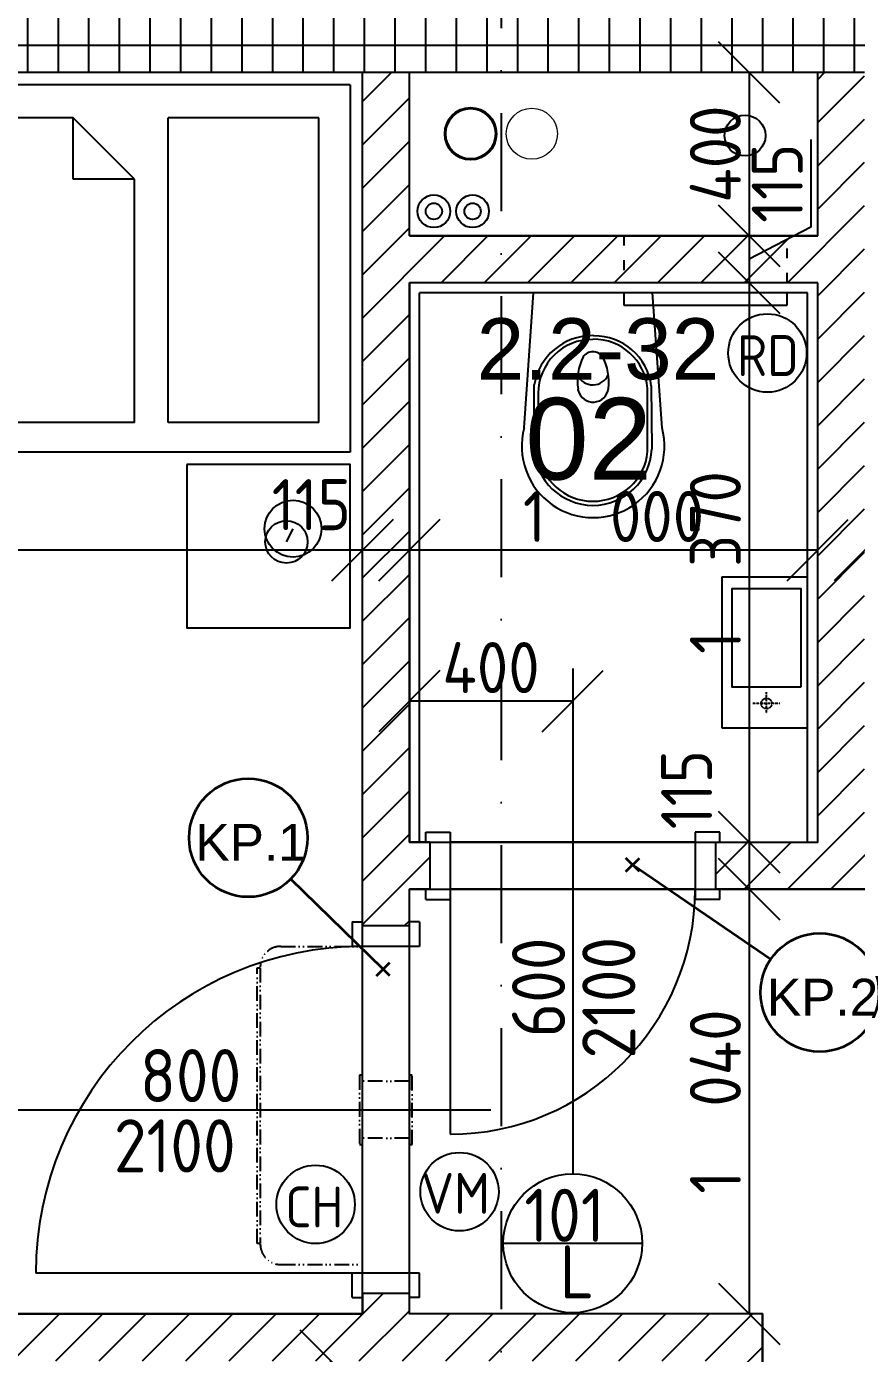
# Model space of a CAD drawing. Extents: x 4511820 to 5180432, y -1526536 to -944957.
# Drawn here: x 4984274 to 4986306, y -1248321 to -1245072 of the extents above; entities that cross this region are included whole.
import ezdxf

# ---------------------------------------------------------------- set-up
doc = ezdxf.new("R2010")
doc.units = 0
doc.header["$MEASUREMENT"] = 0
for name, pattern in [('ACAD_ISO03W100', [30, 12, -18]), ('ACAD_ISO12W100', [22, 12, -3, 0.5, -3, 0.5, -3]), ('BODKOCIARKOVANA_3', [5.6, 3, -1.3, 0, -1.3]), ('DASHED', [0.75, 0.5, -0.25])]:
    doc.linetypes.add(name, pattern=pattern)
doc.layers.get('0').update_dxf_attribs({"linetype": 'CONTINUOUS'})
doc.layers.get('Defpoints').update_dxf_attribs({"color": 61, "linetype": 'CONTINUOUS'})
for name, color, linetype in [('DVERE', 45, 'CONTINUOUS'), ('KÓTY', 4, 'CONTINUOUS'), ('MÚRY', 1, 'CONTINUOUS'), ('osi', 253, 'CONTINUOUS'), ('Plochy', 41, 'CONTINUOUS'), ('POPIS', 7, 'CONTINUOUS'), ('TENKÁ', 7, 'CONTINUOUS'), ('tzb', 153, 'CONTINUOUS'), ('Z-Kúrenie', 101, 'CONTINUOUS'), ('ZARIADENIE', 47, 'CONTINUOUS'), ('ZARIADOVACIE', 144, 'CONTINUOUS'), ('ZZ-chladenie', 133, 'CONTINUOUS'), ('zz-vetr', 52, 'CONTINUOUS'), ('ŠRAFY', 82, 'CONTINUOUS')]:
    doc.layers.add(name, color=color, linetype=linetype)
for name, color, linetype, lineweight in [('preklady', 74, 'CONTINUOUS', 35), ('zz-kanal-daždová', 136, 'CONTINUOUS', 40), ('zz-kanal-splaskova', 37, 'CONTINUOUS', 18)]:
    doc.layers.add(name, color=color, linetype=linetype, lineweight=lineweight)
doc.styles.add('ARIAL', font='arial.ttf')
doc.styles.add('STYLE1', font='isocp.shx')
doc.dimstyles.new('STANDARD-50', dxfattribs={"dimtxt": 125, "dimasz": 150, "dimexe": 10, "dimexo": 200, "dimgap": 20, "dimtad": 1, "dimdsep": 46, "dimlunit": 6, "dimtxsty": 'STYLE1', "dimblk1": 'OBLIQUE', "dimblk2": 'OBLIQUE', "dimsah": 1, "dimcen": 2.5, "dimse1": 1, "dimse2": 1, "dimadec": 0, "dimazin": 0, "dimtfac": 1, "dimtmove": 1, "dimatfit": 3, "dimldrblk": 'OBLIQUE', "dimfxl": 1, "dimtolj": 1, "dimtzin": 0, "dimarcsym": 0})
pattern_1 = [(45, (515270.5, 214751.965), (-53.0330086, 53.0330086), [])]

# ---------------------------------------------------------------- blocks, each defined once
blk = doc.blocks.new('JEDNOPOSTEL')
at = {"layer": 'ZARIADENIE', "ltscale": 0.25}
for p, q in [((4449069, -1322230.2), (4447069, -1322230.2)), ((4447069, -1323130.2), (4447069, -1322230.2)), ((4449069, -1322230.2), (4449069, -1323130.2)), ((4449069, -1323130.2), (4447069, -1323130.2)), ((4448913, -1323349.6), (4448929.1, -1323317.4))]:
    blk.add_line(p, q, dxfattribs=at)
at = {"layer": 'ZARIADENIE', "color": 76, "ltscale": 0.25}
for p, q in [((4448390.6, -1322311.3), (4447130.6, -1322311.3)), ((4447130.6, -1323056.9), (4447130.6, -1322311.3)), ((4448540.6, -1322461.3), (4448390.6, -1322311.3)), ((4448390.6, -1322461.3), (4448390.6, -1322311.3)), ((4448992.6, -1322311.3), (4448623.3, -1322311.3)), ((4448623.3, -1323056.9), (4448623.3, -1322311.3)), ((4448992.6, -1323056.9), (4448992.6, -1322311.3)), ((4448540.6, -1322461.3), (4448390.6, -1322461.3)), ((4448540.6, -1323056.9), (4448540.6, -1322461.3)), ((4448540.6, -1323056.9), (4447130.6, -1323056.9)), ((4448992.6, -1323056.9), (4448623.3, -1323056.9))]:
    blk.add_line(p, q, dxfattribs=at)
at = {"layer": 'ZARIADENIE'}
blk.add_lwpolyline([(4448669, -1323160.2), (4448669, -1323560.2), (4449069, -1323560.2), (4449069, -1323160.2)], close=True, dxfattribs=at)
at = {"layer": 'ZARIADENIE', "ltscale": 0.25}
for centre, radius in [((4448929.1, -1323317.4), 69.7), ((4448913, -1323349.6), 51.9)]:
    blk.add_circle(centre, radius, dxfattribs=at)
blk = doc.blocks.new('_OBLIQUE')
at = {"color": 0, "linetype": 'ByBlock'}
blk.add_line((-0.5, -0.5), (0.5, 0.5), dxfattribs=at)
blk = doc.blocks.new('*D30821')
at = {"layer": 'Defpoints', "color": 0}
for p in [(4986326, -1245184.2), (4989371, -1245184.2), (4989371, -1246354)]:
    blk.add_point(p, dxfattribs=at)
at = {"layer": 'KÓTY', "color": 0, "lineweight": -2}
blk.add_line((4986326, -1246354), (4989371, -1246354), dxfattribs=at)
at = {"layer": 'KÓTY', "color": 0, "linetype": 'ByBlock', "lineweight": -2, "xscale": 150, "yscale": 150, "zscale": 150, "rotation": 180}
blk.add_blockref('_OBLIQUE', (4986326, -1246354), dxfattribs=at)
at = {"layer": 'KÓTY', "color": 0, "linetype": 'ByBlock', "lineweight": -2, "xscale": 150, "yscale": 150, "zscale": 150}
blk.add_blockref('_OBLIQUE', (4989371, -1246354), dxfattribs=at)
at = {"layer": 'KÓTY', "color": 0, "insert": (4987848.5, -1246271.5), "char_height": 125, "attachment_point": 5, "style": 'STYLE1'}
blk.add_mtext('\\A1;3ﾠ045', dxfattribs=at)
blk = doc.blocks.new('*D30824')
at = {"layer": 'Defpoints', "color": 0}
for p in [(4985211, -1245699.2), (4986211, -1245699.2), (4985211, -1246354)]:
    blk.add_point(p, dxfattribs=at)
at = {"layer": 'KÓTY', "color": 0, "lineweight": -2}
blk.add_line((4986211, -1246354), (4985211, -1246354), dxfattribs=at)
at = {"layer": 'KÓTY', "color": 0, "linetype": 'ByBlock', "lineweight": -2, "xscale": 150, "yscale": 150, "zscale": 150, "rotation": 180}
blk.add_blockref('_OBLIQUE', (4985211, -1246354), dxfattribs=at)
at = {"layer": 'KÓTY', "color": 0, "linetype": 'ByBlock', "lineweight": -2, "xscale": 150, "yscale": 150, "zscale": 150}
blk.add_blockref('_OBLIQUE', (4986211, -1246354), dxfattribs=at)
at = {"layer": 'KÓTY', "color": 0, "insert": (4985711, -1246271.5), "char_height": 125, "attachment_point": 5, "style": 'STYLE1'}
blk.add_mtext('\\A1;1ﾠ000', dxfattribs=at)
blk = doc.blocks.new('*D30825')
at = {"layer": 'Defpoints', "color": 0}
for p in [(4985211, -1245699.2), (4985096, -1246354), (4985096, -1246354)]:
    blk.add_point(p, dxfattribs=at)
at = {"layer": 'KÓTY', "color": 0, "lineweight": -2}
blk.add_line((4985211, -1246354), (4985096, -1246354), dxfattribs=at)
at = {"layer": 'KÓTY', "color": 0, "linetype": 'ByBlock', "lineweight": -2, "xscale": 150, "yscale": 150, "zscale": 150, "rotation": 180}
blk.add_blockref('_OBLIQUE', (4985096, -1246354), dxfattribs=at)
at = {"layer": 'KÓTY', "color": 0, "linetype": 'ByBlock', "lineweight": -2, "xscale": 150, "yscale": 150, "zscale": 150}
blk.add_blockref('_OBLIQUE', (4985211, -1246354), dxfattribs=at)
at = {"layer": 'KÓTY', "color": 0, "insert": (4984971, -1246242.5), "char_height": 125, "attachment_point": 5, "style": 'STYLE1'}
blk.add_mtext('\\A1;115', dxfattribs=at)
blk = doc.blocks.new('*D30826')
at = {"layer": 'Defpoints', "color": 0}
for p in [(4980951, -1246354), (4980951, -1246354), (4985096, -1246354)]:
    blk.add_point(p, dxfattribs=at)
at = {"layer": 'KÓTY', "color": 0, "lineweight": -2}
blk.add_line((4985096, -1246354), (4980951, -1246354), dxfattribs=at)
at = {"layer": 'KÓTY', "color": 0, "linetype": 'ByBlock', "lineweight": -2, "xscale": 150, "yscale": 150, "zscale": 150, "rotation": 180}
blk.add_blockref('_OBLIQUE', (4980951, -1246354), dxfattribs=at)
at = {"layer": 'KÓTY', "color": 0, "linetype": 'ByBlock', "lineweight": -2, "xscale": 150, "yscale": 150, "zscale": 150}
blk.add_blockref('_OBLIQUE', (4985096, -1246354), dxfattribs=at)
at = {"layer": 'KÓTY', "color": 0, "insert": (4983023.5, -1246271.5), "char_height": 125, "attachment_point": 5, "style": 'STYLE1'}
blk.add_mtext('\\A1;4ﾠ145', dxfattribs=at)
blk = doc.blocks.new('*D30828')
at = {"layer": 'Defpoints', "color": 0}
for p in [(4984873, -1248339.2), (4985019, -1248339.2), (4984873, -1249544.2)]:
    blk.add_point(p, dxfattribs=at)
at = {"layer": 'KÓTY', "color": 0, "lineweight": -2}
blk.add_line((4985019, -1249544.2), (4985019, -1248339.2), dxfattribs=at)
at = {"layer": 'KÓTY', "color": 0, "linetype": 'ByBlock', "lineweight": -2, "xscale": 150, "yscale": 150, "zscale": 150}
for p, rotation in [((4985019, -1248339.2), 90), ((4985019, -1249544.2), 270)]:
    blk.add_blockref('_OBLIQUE', p, dxfattribs=dict(at, rotation=rotation))
at = {"layer": 'KÓTY', "color": 0, "insert": (4984936.5, -1248941.7), "char_height": 125, "attachment_point": 5, "rotation": 90, "style": 'STYLE1'}
blk.add_mtext('\\A1;1ﾠ205', dxfattribs=at)
blk = doc.blocks.new('*D30832')
at = {"layer": 'Defpoints', "color": 0}
for p in [(4985211, -1246724), (4985211, -1246776.6), (4985611, -1246776.6)]:
    blk.add_point(p, dxfattribs=at)
at = {"layer": 'KÓTY', "color": 0, "lineweight": -2}
blk.add_line((4985611, -1246724), (4985211, -1246724), dxfattribs=at)
at = {"layer": 'KÓTY', "color": 0, "linetype": 'ByBlock', "lineweight": -2, "xscale": 150, "yscale": 150, "zscale": 150, "rotation": 180}
blk.add_blockref('_OBLIQUE', (4985211, -1246724), dxfattribs=at)
at = {"layer": 'KÓTY', "color": 0, "linetype": 'ByBlock', "lineweight": -2, "xscale": 150, "yscale": 150, "zscale": 150}
blk.add_blockref('_OBLIQUE', (4985611, -1246724), dxfattribs=at)
at = {"layer": 'KÓTY', "color": 0, "insert": (4985411, -1246641.5), "char_height": 125, "attachment_point": 5, "style": 'STYLE1'}
blk.add_mtext('\\A1;400', dxfattribs=at)
blk = doc.blocks.new('*D30833')
at = {"layer": 'Defpoints', "color": 0}
for p in [(4986183.5, -1245184.2), (4986043, -1245584.2), (4986183.5, -1245584.2)]:
    blk.add_point(p, dxfattribs=at)
at = {"layer": 'KÓTY', "color": 0, "lineweight": -2}
blk.add_line((4986043, -1245184.2), (4986043, -1245584.2), dxfattribs=at)
at = {"layer": 'KÓTY', "color": 0, "linetype": 'ByBlock', "lineweight": -2, "xscale": 150, "yscale": 150, "zscale": 150}
for p, rotation in [((4986043, -1245184.2), 90), ((4986043, -1245584.2), 270)]:
    blk.add_blockref('_OBLIQUE', p, dxfattribs=dict(at, rotation=rotation))
at = {"layer": 'KÓTY', "color": 0, "insert": (4985960.5, -1245384.2), "char_height": 125, "attachment_point": 5, "rotation": 90, "style": 'STYLE1'}
blk.add_mtext('\\A1;400', dxfattribs=at)
blk = doc.blocks.new('*D30834')
at = {"layer": 'Defpoints', "color": 0}
for p in [(4986183.5, -1245584.2), (4986043, -1245699.2), (4986183.5, -1245699.2)]:
    blk.add_point(p, dxfattribs=at)
at = {"layer": 'KÓTY', "color": 0, "lineweight": -2}
for p, q in [((4986194.5, -1245348), (4986194.5, -1245563)), ((4986194.5, -1245563), (4986043, -1245641.7)), ((4986043, -1245584.2), (4986043, -1245699.2))]:
    blk.add_line(p, q, dxfattribs=at)
at = {"layer": 'KÓTY', "color": 0, "linetype": 'ByBlock', "lineweight": -2, "xscale": 150, "yscale": 150, "zscale": 150}
for p, rotation in [((4986043, -1245584.2), 90), ((4986043, -1245699.2), 270)]:
    blk.add_blockref('_OBLIQUE', p, dxfattribs=dict(at, rotation=rotation))
at = {"layer": 'KÓTY', "color": 0, "insert": (4986112, -1245455.5), "char_height": 125, "attachment_point": 5, "rotation": 90, "style": 'STYLE1'}
blk.add_mtext('\\A1;115', dxfattribs=at)
blk = doc.blocks.new('*D30835')
at = {"layer": 'Defpoints', "color": 0}
for p in [(4986183.5, -1245699.2), (4986043, -1247069.2), (4986183.5, -1247069.2)]:
    blk.add_point(p, dxfattribs=at)
at = {"layer": 'KÓTY', "color": 0, "lineweight": -2}
blk.add_line((4986043, -1245699.2), (4986043, -1247069.2), dxfattribs=at)
at = {"layer": 'KÓTY', "color": 0, "linetype": 'ByBlock', "lineweight": -2, "xscale": 150, "yscale": 150, "zscale": 150}
for p, rotation in [((4986043, -1245699.2), 90), ((4986043, -1247069.2), 270)]:
    blk.add_blockref('_OBLIQUE', p, dxfattribs=dict(at, rotation=rotation))
at = {"layer": 'KÓTY', "color": 0, "insert": (4985960.5, -1246384.2), "char_height": 125, "attachment_point": 5, "rotation": 90, "style": 'STYLE1'}
blk.add_mtext('\\A1;1ﾠ370', dxfattribs=at)
blk = doc.blocks.new('*D30836')
at = {"layer": 'Defpoints', "color": 0}
for p in [(4986183.5, -1247069.2), (4986043, -1247184.2), (4986183.5, -1247184.2)]:
    blk.add_point(p, dxfattribs=at)
at = {"layer": 'KÓTY', "color": 0, "lineweight": -2}
blk.add_line((4986043, -1247069.2), (4986043, -1247184.2), dxfattribs=at)
at = {"layer": 'KÓTY', "color": 0, "linetype": 'ByBlock', "lineweight": -2, "xscale": 150, "yscale": 150, "zscale": 150}
for p, rotation in [((4986043, -1247069.2), 90), ((4986043, -1247184.2), 270)]:
    blk.add_blockref('_OBLIQUE', p, dxfattribs=dict(at, rotation=rotation))
at = {"layer": 'KÓTY', "color": 0, "insert": (4985890, -1246940.5), "char_height": 125, "attachment_point": 5, "rotation": 90, "style": 'STYLE1'}
blk.add_mtext('\\A1;115', dxfattribs=at)
blk = doc.blocks.new('*D30837')
at = {"layer": 'Defpoints', "color": 0}
for p in [(4986183.5, -1247184.2), (4986043, -1248224.2), (4986048.5, -1248224.2)]:
    blk.add_point(p, dxfattribs=at)
at = {"layer": 'KÓTY', "color": 0, "lineweight": -2}
blk.add_line((4986043, -1247184.2), (4986043, -1248224.2), dxfattribs=at)
at = {"layer": 'KÓTY', "color": 0, "linetype": 'ByBlock', "lineweight": -2, "xscale": 150, "yscale": 150, "zscale": 150}
for p, rotation in [((4986043, -1247184.2), 90), ((4986043, -1248224.2), 270)]:
    blk.add_blockref('_OBLIQUE', p, dxfattribs=dict(at, rotation=rotation))
at = {"layer": 'KÓTY', "color": 0, "insert": (4985960.5, -1247704.2), "char_height": 125, "attachment_point": 5, "rotation": 90, "style": 'STYLE1'}
blk.add_mtext('\\A1;1ﾠ040', dxfattribs=at)
blk = doc.blocks.new('*D30838')
at = {"layer": 'Defpoints', "color": 0}
for p in [(4986336, -1247184.2), (4986434, -1247184.2), (4986076, -1251494.2)]:
    blk.add_point(p, dxfattribs=at)
at = {"layer": 'KÓTY', "color": 0, "lineweight": -2}
blk.add_line((4986434, -1251494.2), (4986434, -1247184.2), dxfattribs=at)
at = {"layer": 'KÓTY', "color": 0, "linetype": 'ByBlock', "lineweight": -2, "xscale": 150, "yscale": 150, "zscale": 150}
for p, rotation in [((4986434, -1247184.2), 90), ((4986434, -1251494.2), 270)]:
    blk.add_blockref('_OBLIQUE', p, dxfattribs=dict(at, rotation=rotation))
at = {"layer": 'KÓTY', "color": 0, "insert": (4986351.5, -1249339.2), "char_height": 125, "attachment_point": 5, "rotation": 90, "style": 'STYLE1'}
blk.add_mtext('\\A1;4ﾠ310', dxfattribs=at)
blk = doc.blocks.new('chlj3')
at = {"layer": 'ZZ-chladenie', "linetype": 'ACAD_ISO12W100', "ltscale": 3}
for p, q in [((5005195.8, -1151691.8), (5005395.8, -1151691.8)), ((5005195.8, -1152470.8), (5005395.8, -1152470.8))]:
    blk.add_line(p, q, dxfattribs=at)
blk.add_lwpolyline([(5005145.8, -1152419.2), (5005138.4, -1152419.2), (5005138.4, -1151744.5), (5005145.8, -1151744.5)], close=True, dxfattribs=at)
for centre, start, end in [((5005195.8, -1151741.8), 90, 180), ((5005195.8, -1152420.8), 180, 270)]:
    blk.add_arc(centre, 50, start, end, dxfattribs=at)

msp = doc.modelspace()

# ---------------------------------------------------------------- hatches: boundary and pattern name
at = {"layer": 'ŠRAFY', "ltscale": 0.25}
h = msp.add_hatch(dxfattribs=at)
h.set_pattern_fill('ANSI37', color=256, scale=600, angle=45)
h.set_pattern_definition([(90, (-3307273.674, 579782.7), (-75, 1e-14), []), (180, (-3307273.674, 579782.7), (-1e-14, -75), [])])
h.paths.add_polyline_path([(4989371, -1243169.226), (4989371, -1244744.226), (4989371, -1244769.226), (4989371, -1244884.226), (4986351, -1244884.226), (4986211, -1244884.226), (4985211, -1244884.226), (4985096, -1244884.226), (4984496, -1244884.226), (4983896, -1244884.226), (4982496, -1244884.226), (4980951, -1244884.226), (4980951, -1245184.226), (4985096, -1245184.226), (4985211, -1245184.226), (4986211, -1245184.226), (4986326, -1245184.226), (4986351, -1245184.226), (4986456, -1245184.226), (4989346, -1245184.226), (4989371, -1245184.226), (4989371, -1245299.226), (4989371, -1247044.226), (4989371, -1247069.226), (4989371, -1247184.226), (4989371, -1247234.226), (4989371, -1247834.226), (4989556, -1247834.226), (4989671, -1247834.226), (4989671, -1247534.226), (4989671, -1242534.226), (4989671, -1242234.226), (4989536, -1242234.226), (4989371, -1242234.226), (4989371, -1243054.226)])
h = msp.add_hatch(dxfattribs=at)
h.set_pattern_fill('ANSI31', color=256, scale=600, style=0)
h.set_pattern_definition(pattern_1)
h.paths.add_polyline_path([(4986211, -1245184.226), (4986211, -1245584.226), (4985211, -1245584.226), (4985211, -1245184.226), (4985096, -1245184.226), (4985096, -1247274.226), (4985211, -1247274.226), (4985211, -1247184.226), (4985261, -1247184.226), (4985261, -1247069.226), (4985211, -1247069.226), (4985211, -1245699.226), (4986211, -1245699.226), (4986211, -1247069.226), (4985961, -1247069.226), (4985961, -1247184.226), (4986711, -1247184.226), (4986711, -1247069.226), (4986326, -1247069.226), (4986326, -1245184.226)])
h = msp.add_hatch(dxfattribs=at)
h.set_pattern_fill('ANSI31', color=256, scale=600, style=0)
h.set_pattern_definition(pattern_1)
h.paths.add_polyline_path([(4986076, -1249094.226), (4986076, -1248224.226), (4985211, -1248224.226), (4985211, -1248174.226), (4985096, -1248174.226), (4985096, -1248224.226), (4980951, -1248224.226), (4980951, -1248339.226), (4985961, -1248339.226), (4985961, -1249094.226)])

# ---------------------------------------------------------------- linework, layer by layer
at = {"layer": 'DVERE', "ltscale": 0.25}
for p, q in [((4985611, -1246643.57), (4985611, -1247881.226)), ((4985251, -1247044.226), (4985311, -1247044.226)), ((4985251, -1247069.226), (4985251, -1247044.226)), ((4985311, -1247044.226), (4985311, -1247209.226)), ((4985971, -1247044.226), (4985911, -1247044.226)), ((4985911, -1247044.226), (4985911, -1247209.226)), ((4985971, -1247069.226), (4985971, -1247044.226)), ((4985911, -1247069.226), (4985311, -1247069.226)), ((4985251, -1247209.226), (4985251, -1247184.226)), ((4985911, -1247184.226), (4985311, -1247184.226)), ((4985311, -1247184.226), (4985311, -1247784.226)), ((4985971, -1247209.226), (4985971, -1247184.226)), ((4985251, -1247209.226), (4985311, -1247209.226)), ((4985971, -1247209.226), (4985911, -1247209.226)), ((4985071, -1247264.226), (4985071, -1247324.226)), ((4985071, -1247264.226), (4985096, -1247264.226)), ((4985236, -1247264.226), (4985211, -1247264.226)), ((4985236, -1247264.226), (4985236, -1247324.226)), ((4985236, -1247324.226), (4985071, -1247324.226)), ((4985096, -1248124.226), (4985096, -1247324.226)), ((4985211, -1248124.226), (4985211, -1247324.226)), ((4984008, -1247724.226), (4985410.656, -1247724.226)), ((4985441, -1248051.226), (4985781, -1248051.226)), ((4985096, -1248124.226), (4984296, -1248124.226)), ((4985071, -1248184.226), (4985071, -1248124.226)), ((4985236, -1248124.226), (4985071, -1248124.226)), ((4985236, -1248184.226), (4985236, -1248124.226)), ((4985071, -1248184.226), (4985096, -1248184.226)), ((4985236, -1248184.226), (4985211, -1248184.226))]:
    msp.add_line(p, q, dxfattribs=at)
msp.add_circle((4985611, -1248051.226), 170, dxfattribs=at)
for centre, radius, start, end in [((4985311, -1247184.226), 600, 270, 0), ((4985096, -1248124.226), 800, 90, 180)]:
    msp.add_arc(centre, radius, start, end, dxfattribs=at)
at = {"layer": 'MÚRY'}
for p, q in [((4985096, -1245184.226), (4980951, -1245184.226)), ((4985096, -1248224.226), (4980951, -1248224.226)), ((4986076, -1248224.226), (4985211, -1248224.226))]:
    msp.add_line(p, q, dxfattribs=at)
at = {"layer": 'MÚRY', "ltscale": 0.25}
for p, q in [((4985096, -1247274.226), (4985096, -1245184.226)), ((4986211, -1245184.226), (4985211, -1245184.226)), ((4985211, -1245584.226), (4985211, -1245184.226)), ((4986211, -1245584.226), (4986211, -1245184.226)), ((4986211, -1245584.226), (4986211, -1245184.226)), ((4985211, -1245584.226), (4986211, -1245584.226)), ((4985211, -1245584.226), (4986211, -1245584.226)), ((4986211, -1245584.226), (4985211, -1245584.226)), ((4985211, -1247069.226), (4985211, -1245699.226)), ((4986211, -1245699.226), (4985211, -1245699.226)), ((4986211, -1247069.226), (4986211, -1245699.226)), ((4985261, -1247069.226), (4985211, -1247069.226)), ((4985261, -1247069.226), (4985261, -1247184.226)), ((4985961, -1247069.226), (4985961, -1247184.226)), ((4985961, -1247069.226), (4986211, -1247069.226)), ((4985211, -1247274.226), (4985211, -1247184.226)), ((4985211, -1247274.226), (4985211, -1247184.226)), ((4985261, -1247184.226), (4985211, -1247184.226)), ((4986711, -1247184.226), (4985961, -1247184.226)), ((4985211, -1247274.226), (4985096, -1247274.226)), ((4985096, -1248174.226), (4985096, -1248224.226)), ((4985211, -1248174.226), (4985096, -1248174.226)), ((4985211, -1248224.226), (4985211, -1248174.226)), ((4986076, -1248224.226), (4986076, -1249094.226))]:
    msp.add_line(p, q, dxfattribs=at)
at = {"layer": 'osi', "linetype": 'BODKOCIARKOVANA_3', "ltscale": 80}
msp.add_line((4985436, -1223327.035), (4985436, -1260844.226), dxfattribs=at)
at = {"layer": 'Plochy'}
for points in [[(4985096, -1245184.226), (4980951, -1245184.226), (4980951, -1248224.226), (4985096, -1248224.226)], [(4986211, -1245699.226), (4985211, -1245699.226), (4985211, -1247069.226), (4986211, -1247069.226)], [(4988081, -1251494.226), (4987326, -1251494.226), (4987326, -1251794.226), (4986076, -1251794.226), (4986076, -1248224.226), (4985211, -1248224.226), (4985211, -1247184.226), (4988081, -1247184.226), (4988081, -1249434.226), (4987446, -1249434.226), (4987446, -1249559.226), (4988081, -1249559.226)]]:
    msp.add_lwpolyline(points, close=True, dxfattribs=at)
at = {"layer": 'preklady'}
for p, q in [((4985741.382, -1247141.151), (4985774.616, -1247107.917)), ((4985774.617, -1247141.152), (4985741.383, -1247107.918)), ((4985758, -1247124.535), (4986096.248, -1247355.468)), ((4985146.882, -1247379.917), (4984920.388, -1247159.381)), ((4985130.265, -1247396.534), (4985163.499, -1247363.3)), ((4985163.5, -1247396.535), (4985130.266, -1247363.301))]:
    msp.add_line(p, q, dxfattribs=at)
at = {"layer": 'preklady', "ltscale": 0.25}
for centre in [(4984816.5, -1247058.226), (4986216, -1247437.226)]:
    msp.add_circle(centre, 145, dxfattribs=at)
at = {"layer": 'TENKÁ'}
for p, q in [((4985211, -1245184.226), (4985096, -1245184.226)), ((4986326, -1245184.226), (4986211, -1245184.226))]:
    msp.add_line(p, q, dxfattribs=at)
at = {"layer": 'TENKÁ', "ltscale": 0.25}
for p, q in [((4986186, -1245724.226), (4985236, -1245724.226)), ((4985236, -1247069.226), (4985236, -1245724.226)), ((4986186, -1247069.226), (4986186, -1245724.226))]:
    msp.add_line(p, q, dxfattribs=at)
at = {"layer": 'tzb', "linetype": 'ACAD_ISO03W100', "ltscale": 2}
for p, q in [((4985736, -1245584.226), (4985736, -1245699.226)), ((4986136, -1245699.226), (4986136, -1245584.226))]:
    msp.add_line(p, q, dxfattribs=at)
at = {"layer": 'tzb'}
for p, q in [((4985736, -1245724.226), (4985736, -1245754.226)), ((4985736, -1245754.226), (4986136, -1245754.226)), ((4986136, -1245754.226), (4986136, -1245724.226))]:
    msp.add_line(p, q, dxfattribs=at)
msp.add_circle((4986087.895, -1245871.222), 96, dxfattribs=at)
at = {"layer": 'Z-Kúrenie'}
for centre, radius in [((4985271, -1245524.226), 40), ((4985366, -1245524.226), 40), ((4985271, -1245524.226), 20), ((4985366, -1245524.226), 20)]:
    msp.add_circle(centre, radius, dxfattribs=at)
at = {"layer": 'ZARIADOVACIE'}
for p, q in [((4985492.186, -1246054.225), (4985515.262, -1245724.226)), ((4985829.813, -1246054.224), (4985806.737, -1245724.226)), ((4985516.782, -1246106.516), (4985516.782, -1245949.107)), ((4985526.637, -1245969.869), (4985526.637, -1246112.69)), ((4985794.647, -1246112.69), (4985794.647, -1245958.029)), ((4985803.544, -1245951.36), (4985804.67, -1246106.516))]:
    msp.add_line(p, q, dxfattribs=at)
at = {"layer": 'ZARIADOVACIE', "linetype": 'Continuous'}
for p, q in [((4985662.698, -1245829.106), (4985659.881, -1245828.542)), ((4985661, -1245837.194), (4985660.104, -1245838.016)), ((4985624.435, -1245963.224), (4985624.274, -1245959.514)), ((4985976, -1246419.226), (4985976, -1246789.226)), ((4985976, -1246419.226), (4986186, -1246419.226)), ((4985976, -1246789.226), (4986186, -1246789.226))]:
    msp.add_line(p, q, dxfattribs=at)
at = {"layer": 'ZARIADOVACIE', "linetype": 'DASHED'}
for p, q in [((4986118.302, -1246729.477), (4986052.575, -1246729.477)), ((4986085.438, -1246754.125), (4986085.438, -1246702.091))]:
    msp.add_line(p, q, dxfattribs=at)
at = {"layer": 'ZARIADOVACIE', "linetype": 'Continuous'}
msp.add_lwpolyline([(4986170.274, -1246688.657), (4986170.274, -1246448.33), (4986000.602, -1246448.33), (4986000.602, -1246688.657)], close=True, dxfattribs=at)
at = {"layer": 'ZARIADOVACIE', "linetype": 'DASHED'}
msp.add_circle((4986085.752, -1246729.478), 12.931, dxfattribs=at)
at = {"layer": 'ZARIADOVACIE', "linetype": 'Continuous'}
for centre, radius, start, end in [((4985659.563, -1245973.37), 144.828, 89.874094, 170.355814), ((4985658.52, -1245969.89), 131.883, 89.311779, 179.990871), ((4985661.93, -1245970.492), 133.3, 5.364578, 90.399907), ((4985664.051, -1245969.807), 140.707, 7.532963, 90.550993), ((4985761.113, -1245940.135), 138.205, 154.477977, 188.060779), ((4985660.504, -1245897.934), 29.701, 36.344037, 144.266205), ((4985565.226, -1245942.143), 134.275, 353.23165, 27.408649), ((4985660.431, -1245907.823), 41.261, 206.767028, 336.409044), ((4985661, -1245953.539), 37.825, 194.836199, 353.274318), ((4985661, -1246099.458), 174.768, 165.000166, 15.000097), ((4985660.726, -1246100.142), 144.085, 182.535471, 357.464529), ((4985660.642, -1246099.582), 134.645, 185.586614, 354.413386)]:
    msp.add_arc(centre, radius, start, end, dxfattribs=at)
at = {"layer": 'ZZ-chladenie'}
msp.add_circle((4984981.537, -1247956.013), 96, dxfattribs=at)
at = {"layer": 'zz-kanal-daždová'}
msp.add_circle((4985361, -1245334.226), 62.5, dxfattribs=at)
at = {"layer": 'zz-kanal-splaskova'}
msp.add_circle((4985511, -1245334.226), 62.5, dxfattribs=at)
at = {"layer": 'zz-vetr', "linetype": 'ACAD_ISO12W100', "lineweight": -2, "ltscale": 3}
for p, q in [((4985211, -1247654.226), (4985096, -1247654.226)), ((4985211, -1247794.226), (4985096, -1247794.226))]:
    msp.add_line(p, q, dxfattribs=at)
for points in [[(4985089, -1247809.226), (4985096, -1247809.226), (4985096, -1247639.226), (4985089, -1247639.226)], [(4985211, -1247809.226), (4985218, -1247809.226), (4985218, -1247639.226), (4985211, -1247639.226)]]:
    msp.add_lwpolyline(points, close=True, dxfattribs=at)
at = {"layer": 'zz-vetr'}
for centre, radius in [((4986033.091, -1245338.726), 50), ((4985333.948, -1247924.926), 96), ((4985333.948, -1247924.926), 96)]:
    msp.add_circle(centre, radius, dxfattribs=at)

# ---------------------------------------------------------------- block references
at = {"layer": 'ZARIADENIE', "color": 2}
msp.add_blockref('JEDNOPOSTEL', (535997, 77015.965), dxfattribs=at)
at = {"layer": 'ZZ-chladenie'}
msp.add_blockref('chlj3', (-20299.821, -95632.456), dxfattribs=at)

# ---------------------------------------------------------------- texts
at = {"layer": 'DVERE', "style": 'STYLE1'}
for s, p in [('101', (4985492.47, -1248047.726)), ('L', (4985579.47, -1248186.363))]:
    msp.add_text(s, height=130, dxfattribs=at).set_placement(p)
at = {"layer": 'POPIS', "lineweight": 40, "ltscale": 0.25, "style": 'ARIAL'}
for s, height, p in [('2.2-32', 150, (4985375.911, -1245936.114)), ('02', 200, (4985494.829, -1246181.114))]:
    msp.add_text(s, height=height, dxfattribs=at).set_placement(p)
at = {"layer": 'preklady', "linetype": 'Continuous', "lineweight": 20, "style": 'ARIAL'}
for s, p in [('KP.1', (4984687.236, -1247114.483)), ('KP.2', (4986086.736, -1247493.483))]:
    msp.add_text(s, height=90, dxfattribs=at).set_placement(p)
at = {"layer": 'TENKÁ', "linetype": 'Continuous', "style": 'STYLE1'}
for s, p in [('600', (4985592.417, -1247547.141)), ('2100', (4985764.524, -1247598.915))]:
    msp.add_text(s, height=130, rotation=90, dxfattribs=at).set_placement(p)
for s, p in [('800', (4984551.281, -1247705.643)), ('2100', (4984487.416, -1247877.75))]:
    msp.add_text(s, height=130, dxfattribs=at).set_placement(p)
at = {"layer": 'tzb', "style": 'STYLE1'}
msp.add_text('RD', height=100, dxfattribs=at).set_placement((4986013.268, -1245927.421))
at = {"layer": 'ZZ-chladenie', "style": 'STYLE1'}
msp.add_text('CH', height=100, dxfattribs=at).set_placement((4984906.909, -1248012.213))
at = {"layer": 'zz-vetr', "style": 'STYLE1'}
msp.add_text('VM', height=100, dxfattribs=at).set_placement((4985239.641, -1247978.938))
msp.add_text('VM', height=100, dxfattribs=at).set_placement((4985239.641, -1247978.938))

# ---------------------------------------------------------------- dimensions: what is measured, and where the dimension line sits
at = {"layer": 'KÓTY'}
for base, p1, p2, picture, middle in [((4986043, -1245584.226), (4986183.5, -1245184.226), (4986183.5, -1245584.226), '*D30833', (4985960.5, -1245384.226)), ((4986043, -1247069.226), (4986183.5, -1245699.226), (4986183.5, -1247069.226), '*D30835', (4985960.457, -1246384.226)), ((4986043, -1248224.226), (4986183.5, -1247184.226), (4986048.5, -1248224.226), '*D30837', (4985960.457, -1247704.226)), ((4986434, -1247184.226), (4986076, -1251494.226), (4986336, -1247184.226), '*D30838', (4986351.457, -1249339.226)), ((4985019, -1248339.226), (4984873, -1249544.226), (4984873, -1248339.226), '*D30828', (4984936.457, -1248941.726))]:
    dim = msp.add_linear_dim(base=base, p1=p1, p2=p2, angle=90, dimstyle='STANDARD-50', dxfattribs=at)
    dim.commit()
    dim.dimension.update_dxf_attribs({"geometry": picture, "text_midpoint": middle})
for base, p1, p2, picture, middle in [((4989371, -1246354.035), (4986326, -1245184.226), (4989371, -1245184.226), '*D30821', (4987848.5, -1246271.492)), ((4985211, -1246354.035), (4986211, -1245699.226), (4985211, -1245699.226), '*D30824', (4985711, -1246271.492)), ((4980951, -1246354.035), (4985096, -1246354.035), (4980951, -1246354.035), '*D30826', (4983023.5, -1246271.492)), ((4985211, -1246724.035), (4985611, -1246776.57), (4985211, -1246776.57), '*D30832', (4985411, -1246641.535))]:
    dim = msp.add_linear_dim(base=base, p1=p1, p2=p2, dimstyle='STANDARD-50', dxfattribs=at)
    dim.commit()
    dim.dimension.update_dxf_attribs({"geometry": picture, "text_midpoint": middle})
for base, p1, p2, picture, middle in [((4986043, -1245699.226), (4986183.5, -1245584.226), (4986183.5, -1245699.226), '*D30834', (4986194.5, -1245543.035)), ((4986043, -1247184.226), (4986183.5, -1247069.226), (4986183.5, -1247184.226), '*D30836', (4985972.5, -1246940.535))]:
    dim = msp.add_linear_dim(base=base, p1=p1, p2=p2, angle=90, dimstyle='STANDARD-50', dxfattribs=at)
    dim.commit()
    dim.dimension.update_dxf_attribs({"geometry": picture, "text_midpoint": middle, "dimtype": 160})
dim = msp.add_linear_dim(base=(4985096, -1246354.035), p1=(4985211, -1245699.226), p2=(4985096, -1246354.035), dimstyle='STANDARD-50', dxfattribs=at)
dim.commit()
dim.dimension.update_dxf_attribs({"geometry": '*D30825', "text_midpoint": (4984971, -1246325.035), "dimtype": 160})

doc.saveas('drawing.dxf')
